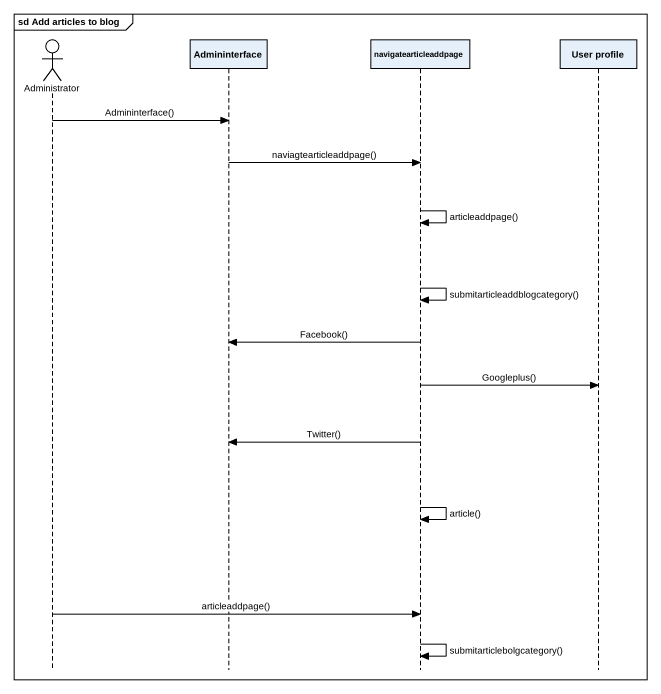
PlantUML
@startuml
mainframe sd Add articles to blog
hide footbox
actor Administrator
participant Admininterface
participant navigatearticleaddpage
participant "User profile" as User_profile

Administrator -> Admininterface : Admininterface()
Admininterface -> navigatearticleaddpage : naviagtearticleaddpage()
navigatearticleaddpage -> navigatearticleaddpage : articleaddpage()
navigatearticleaddpage -> navigatearticleaddpage : submitarticleaddblogcategory()
navigatearticleaddpage -> Admininterface : Facebook()
navigatearticleaddpage -> User_profile : Googleplus()
navigatearticleaddpage -> Admininterface : Twitter()
navigatearticleaddpage -> navigatearticleaddpage : article()
Administrator -> navigatearticleaddpage : articleaddpage()
navigatearticleaddpage -> navigatearticleaddpage : submitarticlebolgcategory()
@enduml
